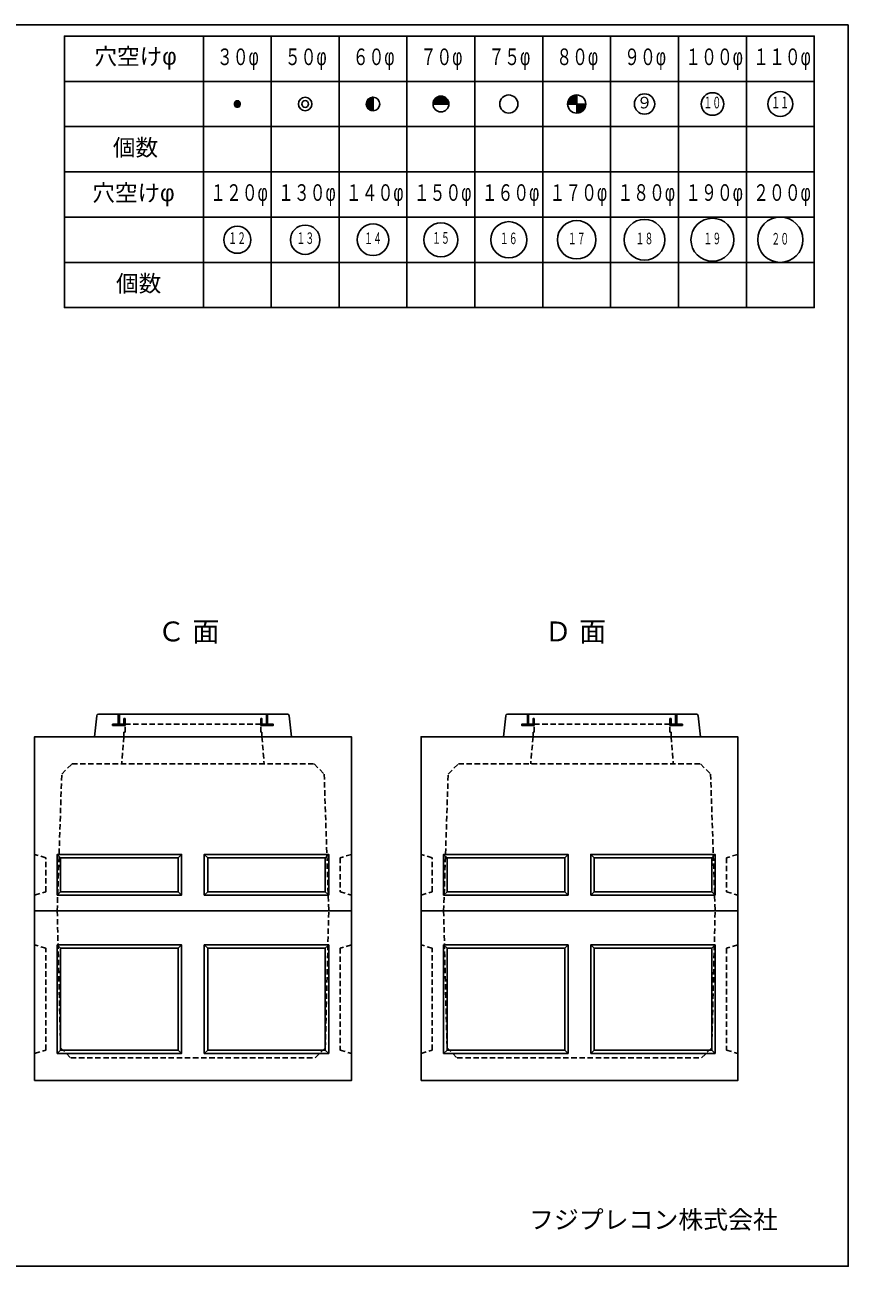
# Model space of a CAD drawing. Units: millimetres, scale not verified. Extents: x -3704 to 3796, y -2790 to 2696.
# Drawn here: x 157 to 3796, y -2790 to 2696 of the extents above; entities that cross this region are included whole.
import ezdxf
from ezdxf.enums import TextEntityAlignment as Align

# ---------------------------------------------------------------- set-up
doc = ezdxf.new("R2010")
doc.units = ezdxf.units.MM
doc.header["$LTSCALE"] = 20
doc.linetypes.add('DASHED1', pattern=[1.8, 1.2, -0.6])
doc.layers.add('0-0_レイヤ_1', color=7, linetype='Continuous')
doc.styles.add('HG丸ｺﾞｼｯｸM-PRO', font='')
doc.styles.add('ＭＳ ゴシック', font='')
doc.styles.get('HG丸ｺﾞｼｯｸM-PRO').set_extended_font_data('HG丸ｺﾞｼｯｸM-PRO')
doc.styles.get('ＭＳ ゴシック').set_extended_font_data('MS Gothic')

msp = doc.modelspace()

# ---------------------------------------------------------------- linework, layer by layer
at = {"layer": '0-0_レイヤ_1'}
for p, q in [((3795.88, 2646.47), (3795.88, 2696.47)), ((945.88, 2646.47), (945.88, 1446.47)), ((1245.88, 2646.47), (1245.88, 1446.47)), ((1545.88, 2646.47), (1545.88, 1446.47)), ((1845.88, 2646.47), (1845.88, 1446.47)), ((2145.88, 2646.47), (2145.88, 1446.47)), ((2445.88, 2646.47), (2445.88, 1446.47)), ((2745.88, 2646.47), (2745.88, 1446.47)), ((3045.88, 2646.47), (3045.88, 1446.47)), ((3345.88, 2646.47), (3345.88, 1446.47)), ((3795.88, 2646.47), (3795.88, -2568.82)), ((331.45, 2446.47), (945.88, 2446.47)), ((945.88, 2446.47), (3645.88, 2446.47)), ((1089.41, 2360), (1102.36, 2360)), ((1669.11, 2360), (1695.88, 2360)), ((1670.21, 2362), (1695.88, 2362)), ((1671.54, 2364), (1695.88, 2364)), ((1673.11, 2366), (1695.88, 2366)), ((1674.99, 2368), (1695.88, 2368)), ((1677.27, 2370), (1695.88, 2370)), ((1680.13, 2372), (1695.88, 2372)), ((1683.96, 2374), (1695.88, 2374)), ((1690.59, 2376), (1695.88, 2376)), ((1695.88, 2316.47), (1695.88, 2376.47)), ((1963.6, 2360), (2028.16, 2360)), ((1964.52, 2362), (2027.25, 2362)), ((1965.59, 2364), (2026.18, 2364)), ((1966.84, 2366), (2024.93, 2366)), ((1968.29, 2368), (2023.48, 2368)), ((1969.97, 2370), (2021.79, 2370)), ((1971.94, 2372), (2019.82, 2372)), ((1974.27, 2374), (2017.5, 2374)), ((1977.09, 2376), (2014.67, 2376)), ((1980.69, 2378), (2011.08, 2378)), ((1985.84, 2380), (2005.92, 2380)), ((2558.24, 2360), (2595.88, 2360)), ((2559.02, 2362), (2595.88, 2362)), ((2559.93, 2364), (2595.88, 2364)), ((2560.97, 2366), (2595.88, 2366)), ((2562.17, 2368), (2595.88, 2368)), ((2563.53, 2370), (2595.88, 2370)), ((2565.09, 2372), (2595.88, 2372)), ((2566.86, 2374), (2595.88, 2374)), ((2568.9, 2376), (2595.88, 2376)), ((2571.27, 2378), (2595.88, 2378)), ((2574.07, 2380), (2595.88, 2380)), ((2577.51, 2382), (2595.88, 2382)), ((2582.04, 2384), (2595.88, 2384)), ((2589.76, 2386), (2595.88, 2386)), ((1080.89, 2346), (1110.87, 2346)), ((1080.96, 2348), (1110.8, 2348)), ((1081.09, 2344), (1110.68, 2344)), ((1081.3, 2350), (1110.46, 2350)), ((1081.56, 2342), (1110.2, 2342)), ((1081.94, 2352), (1109.83, 2352)), ((1082.35, 2340), (1109.41, 2340)), ((1082.91, 2354), (1108.86, 2354)), ((1083.5, 2338), (1108.26, 2338)), ((1084.3, 2356), (1107.47, 2356)), ((1085.14, 2336), (1106.62, 2336)), ((1086.29, 2358), (1105.48, 2358)), ((1087.55, 2334), (1104.22, 2334)), ((1091.93, 2332), (1099.83, 2332)), ((1665.89, 2346), (1695.88, 2346)), ((1665.92, 2348), (1695.88, 2348)), ((1665.98, 2344), (1695.88, 2344)), ((1666.09, 2350), (1695.88, 2350)), ((1666.22, 2342), (1695.88, 2342)), ((1666.4, 2352), (1695.88, 2352)), ((1666.59, 2340), (1695.88, 2340)), ((1666.84, 2354), (1695.88, 2354)), ((1667.1, 2338), (1695.88, 2338)), ((1667.44, 2356), (1695.88, 2356)), ((1667.77, 2336), (1695.88, 2336)), ((1668.19, 2358), (1695.88, 2358)), ((1668.6, 2334), (1695.88, 2334)), ((1669.6, 2332), (1695.88, 2332)), ((1670.81, 2330), (1695.88, 2330)), ((1672.24, 2328), (1695.88, 2328)), ((1673.95, 2326), (1695.88, 2326)), ((1676.01, 2324), (1695.88, 2324)), ((1678.53, 2322), (1695.88, 2322)), ((1681.76, 2320), (1695.88, 2320)), ((1686.43, 2318), (1695.88, 2318)), ((1960.88, 2346.47), (2030.88, 2346.47)), ((1960.92, 2348), (2030.85, 2348)), ((1961.06, 2350), (2030.7, 2350)), ((1961.32, 2352), (2030.44, 2352)), ((1961.7, 2354), (2030.06, 2354)), ((1962.2, 2356), (2029.56, 2356)), ((1962.84, 2358), (2028.93, 2358)), ((2555.91, 2348), (2595.88, 2348)), ((2556.04, 2350), (2595.88, 2350)), ((2556.27, 2352), (2595.88, 2352)), ((2556.6, 2354), (2595.88, 2354)), ((2557.03, 2356), (2595.88, 2356)), ((2557.58, 2358), (2595.88, 2358)), ((2595.88, 2346), (2635.88, 2346)), ((2595.88, 2344), (2635.81, 2344)), ((2595.88, 2342), (2635.63, 2342)), ((2595.88, 2340), (2635.36, 2340)), ((2595.88, 2338), (2634.98, 2338)), ((2595.88, 2336), (2634.49, 2336)), ((2595.88, 2334), (2633.89, 2334)), ((2595.88, 2332), (2633.17, 2332)), ((2595.88, 2330), (2632.33, 2330)), ((2595.88, 2328), (2631.36, 2328)), ((2595.88, 2326), (2630.25, 2326)), ((2595.88, 2324), (2628.97, 2324)), ((2595.88, 2322), (2627.52, 2322)), ((2595.88, 2320), (2625.87, 2320)), ((2595.88, 2318), (2623.98, 2318)), ((2595.88, 2316), (2621.8, 2316)), ((2595.88, 2314), (2619.24, 2314)), ((2595.88, 2312), (2616.17, 2312)), ((2595.88, 2310), (2612.31, 2310)), ((2595.88, 2308), (2606.84, 2308)), ((331.45, 2246.47), (945.88, 2246.47)), ((945.88, 2246.47), (3645.88, 2246.47)), ((331.45, 2046.47), (945.88, 2046.47)), ((945.88, 2046.47), (3645.88, 2046.47)), ((331.45, 1846.47), (945.88, 1846.47)), ((945.88, 1846.47), (3645.88, 1846.47)), ((331.45, 1646.47), (945.88, 1646.47)), ((945.88, 1646.47), (3645.88, 1646.47)), ((464.88, -450), (474.88, -357.5)), ((1317.38, -350), (482.38, -350)), ((569.88, -352), (574.88, -352)), ((569.88, -354), (574.88, -354)), ((569.88, -356), (574.88, -356)), ((569.88, -358), (574.88, -358)), ((569.88, -360), (574.88, -360)), ((569.88, -362), (574.88, -362)), ((569.88, -364), (574.88, -364)), ((569.88, -366), (574.88, -366)), ((569.88, -368), (574.88, -368)), ((569.88, -370), (574.88, -370)), ((569.88, -372), (574.88, -372)), ((569.88, -374), (574.88, -374)), ((569.88, -376), (574.88, -376)), ((569.88, -378), (574.88, -378)), ((569.88, -380), (574.88, -380)), ((569.88, -382), (574.88, -382)), ((569.88, -384), (574.88, -384)), ((594.88, -370), (599.88, -370)), ((594.88, -372), (599.88, -372)), ((594.88, -374), (599.88, -374)), ((594.88, -376), (599.88, -376)), ((594.88, -378), (599.88, -378)), ((594.88, -380), (599.88, -380)), ((594.88, -382), (599.88, -382)), ((594.88, -384), (599.88, -384)), ((1199.88, -370), (1204.88, -370)), ((1199.88, -372), (1204.88, -372)), ((1199.88, -374), (1204.88, -374)), ((1199.88, -376), (1204.88, -376)), ((1199.88, -378), (1204.88, -378)), ((1199.88, -380), (1204.88, -380)), ((1199.88, -382), (1204.88, -382)), ((1199.88, -384), (1204.88, -384)), ((1224.88, -352), (1229.88, -352)), ((1224.88, -354), (1229.88, -354)), ((1224.88, -356), (1229.88, -356)), ((1224.88, -358), (1229.88, -358)), ((1224.88, -360), (1229.88, -360)), ((1224.88, -362), (1229.88, -362)), ((1224.88, -364), (1229.88, -364)), ((1224.88, -366), (1229.88, -366)), ((1224.88, -368), (1229.88, -368)), ((1224.88, -370), (1229.88, -370)), ((1224.88, -372), (1229.88, -372)), ((1224.88, -374), (1229.88, -374)), ((1224.88, -376), (1229.88, -376)), ((1224.88, -378), (1229.88, -378)), ((1224.88, -380), (1229.88, -380)), ((1224.88, -382), (1229.88, -382)), ((1224.88, -384), (1229.88, -384)), ((2272.88, -450), (2282.88, -357.5)), ((3125.38, -350), (2290.38, -350)), ((2377.88, -352), (2382.88, -352)), ((2377.88, -354), (2382.88, -354)), ((2377.88, -356), (2382.88, -356)), ((2377.88, -358), (2382.88, -358)), ((2377.88, -360), (2382.88, -360)), ((2377.88, -362), (2382.88, -362)), ((2377.88, -364), (2382.88, -364)), ((2377.88, -366), (2382.88, -366)), ((2377.88, -368), (2382.88, -368)), ((2377.88, -370), (2382.88, -370)), ((2377.88, -372), (2382.88, -372)), ((2377.88, -374), (2382.88, -374)), ((2377.88, -376), (2382.88, -376)), ((2377.88, -378), (2382.88, -378)), ((2377.88, -380), (2382.88, -380)), ((2377.88, -382), (2382.88, -382)), ((2377.88, -384), (2382.88, -384)), ((2402.88, -370), (2407.88, -370)), ((2402.88, -372), (2407.88, -372)), ((2402.88, -374), (2407.88, -374)), ((2402.88, -376), (2407.88, -376)), ((2402.88, -378), (2407.88, -378)), ((2402.88, -380), (2407.88, -380)), ((2402.88, -382), (2407.88, -382)), ((2402.88, -384), (2407.88, -384)), ((3007.88, -370), (3012.88, -370)), ((3007.88, -372), (3012.88, -372)), ((3007.88, -374), (3012.88, -374)), ((3007.88, -376), (3012.88, -376)), ((3007.88, -378), (3012.88, -378)), ((3007.88, -380), (3012.88, -380)), ((3007.88, -382), (3012.88, -382)), ((3007.88, -384), (3012.88, -384)), ((3032.88, -352), (3037.88, -352)), ((3032.88, -354), (3037.88, -354)), ((3032.88, -356), (3037.88, -356)), ((3032.88, -358), (3037.88, -358)), ((3032.88, -360), (3037.88, -360)), ((3032.88, -362), (3037.88, -362)), ((3032.88, -364), (3037.88, -364)), ((3032.88, -366), (3037.88, -366)), ((3032.88, -368), (3037.88, -368)), ((3032.88, -370), (3037.88, -370)), ((3032.88, -372), (3037.88, -372)), ((3032.88, -374), (3037.88, -374)), ((3032.88, -376), (3037.88, -376)), ((3032.88, -378), (3037.88, -378)), ((3032.88, -380), (3037.88, -380)), ((3032.88, -382), (3037.88, -382)), ((3032.88, -384), (3037.88, -384)), ((544.88, -396), (594.88, -396)), ((544.88, -398), (594.88, -398)), ((544.88, -400), (594.88, -400)), ((569.88, -386), (574.88, -386)), ((569.88, -388), (574.88, -388)), ((569.88, -390), (574.88, -390)), ((569.88, -392), (574.88, -392)), ((569.88, -394), (574.88, -394)), ((594.88, -386), (599.88, -386)), ((594.88, -388), (599.88, -388)), ((594.88, -390), (599.88, -390)), ((594.88, -392), (599.88, -392)), ((594.88, -394), (599.88, -394)), ((594.88, -396), (599.88, -396)), ((594.88, -398), (599.88, -398)), ((594.88, -400), (599.88, -400)), ((1199.88, -386), (1204.88, -386)), ((1199.88, -388), (1204.88, -388)), ((1199.88, -390), (1204.88, -390)), ((1199.88, -392), (1204.88, -392)), ((1199.88, -394), (1204.88, -394)), ((1199.88, -396), (1254.88, -396)), ((1199.88, -398), (1254.88, -398)), ((1224.88, -386), (1229.88, -386)), ((1224.88, -388), (1229.88, -388)), ((1224.88, -390), (1229.88, -390)), ((1224.88, -392), (1229.88, -392)), ((1224.88, -394), (1229.88, -394)), ((2352.88, -396), (2402.88, -396)), ((2352.88, -398), (2402.88, -398)), ((2352.88, -400), (2402.88, -400)), ((2377.88, -386), (2382.88, -386)), ((2377.88, -388), (2382.88, -388)), ((2377.88, -390), (2382.88, -390)), ((2377.88, -392), (2382.88, -392)), ((2377.88, -394), (2382.88, -394)), ((2402.88, -386), (2407.88, -386)), ((2402.88, -388), (2407.88, -388)), ((2402.88, -390), (2407.88, -390)), ((2402.88, -392), (2407.88, -392)), ((2402.88, -394), (2407.88, -394)), ((2402.88, -396), (2407.88, -396)), ((2402.88, -398), (2407.88, -398)), ((2402.88, -400), (2407.88, -400)), ((3007.88, -386), (3012.88, -386)), ((3007.88, -388), (3012.88, -388)), ((3007.88, -390), (3012.88, -390)), ((3007.88, -392), (3012.88, -392)), ((3007.88, -394), (3012.88, -394)), ((3007.88, -396), (3062.88, -396)), ((3007.88, -398), (3062.88, -398)), ((3032.88, -386), (3037.88, -386)), ((3032.88, -388), (3037.88, -388)), ((3032.88, -390), (3037.88, -390)), ((3032.88, -392), (3037.88, -392)), ((3032.88, -394), (3037.88, -394)), ((2172.88, -450), (3042.88, -450)), ((299.88, -970), (314.88, -985)), ((834.88, -985), (849.88, -970)), ((949.88, -970), (964.88, -985)), ((1499.88, -970), (1484.88, -985)), ((2007.88, -970), (2022.88, -985)), ((2542.88, -985), (2557.88, -970)), ((2657.88, -970), (2672.88, -985)), ((3207.88, -970), (3192.88, -985)), ((299.88, -1150), (314.88, -1135)), ((849.88, -1150), (834.88, -1135)), ((949.88, -1150), (964.88, -1135)), ((1499.88, -1150), (1484.88, -1135)), ((2007.88, -1150), (2022.88, -1135)), ((2557.88, -1150), (2542.88, -1135)), ((2657.88, -1150), (2672.88, -1135)), ((3207.88, -1150), (3192.88, -1135)), ((299.88, -1370), (314.88, -1385)), ((834.88, -1385), (849.88, -1370)), ((949.88, -1370), (964.88, -1385)), ((1499.88, -1370), (1484.88, -1385)), ((2007.88, -1370), (2022.88, -1385)), ((2542.88, -1385), (2557.88, -1370)), ((2657.88, -1370), (2672.88, -1385)), ((3207.88, -1370), (3192.88, -1385)), ((299.88, -1850), (314.88, -1835)), ((849.88, -1850), (834.88, -1835)), ((949.88, -1850), (964.88, -1835)), ((1499.88, -1850), (1484.88, -1835)), ((2007.88, -1850), (2022.88, -1835)), ((2557.88, -1850), (2542.88, -1835)), ((2657.88, -1850), (2672.88, -1835)), ((3207.88, -1850), (3192.88, -1835)), ((3795.88, -2740.32), (3795.88, -2568.82))]:
    msp.add_line(p, q, dxfattribs=at)
at = {"layer": '0-0_レイヤ_1', "linetype": 'DASHED1'}
for p, q in [((599.88, -395), (1199.88, -395)), ((2407.88, -395), (3007.88, -395)), ((594.88, -450), (584.88, -570)), ((1204.88, -450), (1214.88, -570)), ((2402.88, -450), (2392.88, -570)), ((3012.88, -450), (3022.88, -570))]:
    msp.add_line(p, q, dxfattribs=at)
at = {"layer": '0-0_レイヤ_1'}
for points in [[(-3532.94, 2696.47), (3545.88, 2696.47), (3795.88, 2696.47)], [(945.88, 2646.47), (331.45, 2646.47), (331.45, 1446.47), (945.88, 1446.47)], [(945.88, 1446.47), (3645.88, 1446.47), (3645.88, 2646.47), (945.88, 2646.47)], [(2595.88, 2386.47), (2595.88, 2346.47), (2555.88, 2346.47)], [(2595.88, 2306.47), (2595.88, 2346.47), (2635.88, 2346.47)], [(464.88, -450), (1334.88, -450), (1324.88, -357.5)], [(474.88, -357.5), (476.89, -352.18), (482.38, -350)], [(574.88, -395), (574.88, -350), (569.88, -350), (569.88, -395)], [(1324.88, -357.5), (1322.43, -351.85), (1317.38, -350)], [(2272.88, -450), (3142.88, -450), (3132.88, -357.5)], [(2282.88, -357.5), (2284.89, -352.18), (2290.38, -350)], [(2382.88, -395), (2382.88, -350), (2377.88, -350), (2377.88, -395)], [(3132.88, -357.5), (3130.43, -351.85), (3125.38, -350)], [(594.88, -395), (544.88, -395), (544.88, -400), (594.88, -400)], [(2402.88, -395), (2352.88, -395), (2352.88, -400), (2402.88, -400)], [(-3532.94, -2790.32), (3545.88, -2790.32), (3795.88, -2790.32), (3795.88, -2740.32)]]:
    msp.add_lwpolyline(points, dxfattribs=at)
at = {"layer": '0-0_レイヤ_1', "linetype": 'DASHED1'}
for points in [[(594.88, -450), (594.88, -430), (599.88, -430), (599.88, -370), (594.88, -370), (594.88, -395), (574.88, -395), (574.88, -350), (569.88, -350), (569.88, -395), (544.88, -395), (544.88, -400), (599.88, -400)], [(1204.88, -450), (1204.88, -430), (1199.88, -430), (1199.88, -370), (1204.88, -370), (1204.88, -395), (1224.88, -395), (1224.88, -350), (1229.88, -350), (1229.88, -395), (1254.88, -395), (1254.88, -400), (1199.88, -400)], [(2402.88, -450), (2402.88, -430), (2407.88, -430), (2407.88, -370), (2402.88, -370), (2402.88, -395), (2382.88, -395), (2382.88, -350), (2377.88, -350), (2377.88, -395), (2352.88, -395), (2352.88, -400), (2407.88, -400)], [(3012.88, -450), (3012.88, -430), (3007.88, -430), (3007.88, -370), (3012.88, -370), (3012.88, -395), (3032.88, -395), (3032.88, -350), (3037.88, -350), (3037.88, -395), (3062.88, -395), (3062.88, -400), (3007.88, -400)], [(299.88, -1220), (319.88, -615), (364.88, -570), (1434.88, -570), (1479.88, -615), (1499.88, -1220)], [(2007.88, -1220), (2027.88, -615), (2072.88, -570), (3142.88, -570), (3187.88, -615), (3207.88, -1220)], [(199.88, -1150), (249.88, -1135), (249.88, -985), (199.88, -970)], [(1599.88, -970), (1549.88, -985), (1549.88, -1135), (1599.88, -1150)], [(1907.88, -1150), (1957.88, -1135), (1957.88, -985), (1907.88, -970)], [(3307.88, -970), (3257.88, -985), (3257.88, -1135), (3307.88, -1150)], [(299.88, -1220), (314.88, -1825), (359.88, -1870), (1439.88, -1870), (1484.88, -1825), (1499.88, -1220)], [(2007.88, -1220), (2022.88, -1825), (2067.88, -1870), (3147.88, -1870), (3192.88, -1825), (3207.88, -1220)], [(199.88, -1850), (249.88, -1835), (249.88, -1385), (199.88, -1370)], [(1599.88, -1370), (1549.88, -1385), (1549.88, -1835), (1599.88, -1850)], [(1907.88, -1850), (1957.88, -1835), (1957.88, -1385), (1907.88, -1370)], [(3307.88, -1370), (3257.88, -1385), (3257.88, -1835), (3307.88, -1850)]]:
    msp.add_lwpolyline(points, dxfattribs=at)
at = {"layer": '0-0_レイヤ_1'}
for points in [[(599.88, -400), (599.88, -370), (594.88, -370), (594.88, -400)], [(1199.88, -395), (1204.88, -395), (1204.88, -370), (1199.88, -370)], [(1224.88, -395), (1229.88, -395), (1229.88, -350), (1224.88, -350)], [(2407.88, -400), (2407.88, -370), (2402.88, -370), (2402.88, -400)], [(3007.88, -395), (3012.88, -395), (3012.88, -370), (3007.88, -370)], [(3032.88, -395), (3037.88, -395), (3037.88, -350), (3032.88, -350)], [(1199.88, -395), (1254.88, -395), (1254.88, -400), (1199.88, -400)], [(3007.88, -395), (3062.88, -395), (3062.88, -400), (3007.88, -400)], [(199.88, -1220), (199.88, -450), (1599.88, -450), (1599.88, -1220)], [(1907.88, -1220), (1907.88, -450), (3307.88, -450), (3307.88, -1220)], [(299.88, -1150), (299.88, -970), (849.88, -970), (849.88, -1150)], [(314.88, -985), (834.88, -985), (834.88, -1135), (314.88, -1135)], [(949.88, -1150), (949.88, -970), (1499.88, -970), (1499.88, -1150)], [(964.88, -1135), (964.88, -985), (1484.88, -985), (1484.88, -1135)], [(2007.88, -1150), (2007.88, -970), (2557.88, -970), (2557.88, -1150)], [(2022.88, -985), (2542.88, -985), (2542.88, -1135), (2022.88, -1135)], [(2657.88, -1150), (2657.88, -970), (3207.88, -970), (3207.88, -1150)], [(2672.88, -1135), (2672.88, -985), (3192.88, -985), (3192.88, -1135)], [(199.88, -1970), (199.88, -1220), (1599.88, -1220), (1599.88, -1970)], [(1907.88, -1970), (1907.88, -1220), (3307.88, -1220), (3307.88, -1970)], [(299.88, -1370), (849.88, -1370), (849.88, -1850), (299.88, -1850)], [(949.88, -1850), (949.88, -1370), (1499.88, -1370), (1499.88, -1850)], [(2007.88, -1370), (2557.88, -1370), (2557.88, -1850), (2007.88, -1850)], [(2657.88, -1850), (2657.88, -1370), (3207.88, -1370), (3207.88, -1850)], [(834.88, -1835), (834.88, -1385), (314.88, -1385), (314.88, -1835)], [(964.88, -1835), (964.88, -1385), (1484.88, -1385), (1484.88, -1835)], [(2542.88, -1835), (2542.88, -1385), (2022.88, -1385), (2022.88, -1835)], [(2672.88, -1835), (2672.88, -1385), (3192.88, -1385), (3192.88, -1835)]]:
    msp.add_lwpolyline(points, close=True, dxfattribs=at)
for centre, radius in [((1395.88, 2346.47), 30), ((1395.88, 2346.47), 15), ((1695.88, 2346.47), 30), ((1995.88, 2346.47), 35), ((2295.88, 2346.47), 40), ((2595.88, 2346.47), 40), ((2895.88, 2346.47), 45), ((3195.88, 2346.47), 50), ((3495.88, 2346.47), 55), ((1395.88, 1746.47), 65), ((1695.88, 1746.47), 70), ((1995.88, 1746.47), 75), ((2295.88, 1746.47), 80), ((2595.88, 1746.47), 85), ((2895.88, 1746.47), 90), ((3195.88, 1746.47), 95), ((3495.88, 1746.47), 100), ((1095.88, 1746.47), 60)]:
    msp.add_circle(centre, radius, dxfattribs=at)

# ---------------------------------------------------------------- texts
for s, height, style, p in [('穴空けφ', 73.31, 'HG丸ｺﾞｼｯｸM-PRO', (464.21, 2498.28)), ('９', 51.32, 'HG丸ｺﾞｼｯｸM-PRO', (2860.89, 2311.57)), ('個数', 73.31, 'HG丸ｺﾞｼｯｸM-PRO', (545.73, 2095.35)), ('穴空けφ', 73.31, 'HG丸ｺﾞｼｯｸM-PRO', (454.89, 1895.05)), ('個数', 73.31, 'HG丸ｺﾞｼｯｸM-PRO', (559.7, 1494.45)), ('Ｃ 面', 87.98, 'HG丸ｺﾞｼｯｸM-PRO', (744.44, -55.28)), ('Ｄ 面', 87.98, 'HG丸ｺﾞｼｯｸM-PRO', (2453.8, -55.28)), ('フジプレコン株式会社', 80.65, 'ＭＳ ゴシック', (2385.06, -2649.21))]:
    msp.add_text(s, height=height, dxfattribs=dict(at, style=style)).set_placement(p, align=Align.BOTTOM_LEFT)
at = {"layer": '0-0_レイヤ_1', "style": 'HG丸ｺﾞｼｯｸM-PRO'}
for s, height, width, p in [('３０φ', 73.31, 0.7, (1005.88, 2496.47)), ('５０φ', 73.31, 0.7, (1305.88, 2496.47)), ('６０φ', 73.31, 0.7, (1605.88, 2496.47)), ('７０φ', 73.31, 0.7, (1905.88, 2496.47)), ('７５φ', 73.31, 0.7, (2205.88, 2496.47)), ('８０φ', 73.31, 0.7, (2505.88, 2496.47)), ('９０φ', 73.31, 0.7, (2805.88, 2496.47)), ('１００φ', 73.31, 0.7, (3075.88, 2496.47)), ('１１０φ', 73.31, 0.7, (3375.88, 2496.47)), ('１０', 51.32, 0.55, (3155.75, 2311.84)), ('１１', 51.32, 0.55, (3456.05, 2311.9)), ('１２０φ', 73.31, 0.7, (975.88, 1896.47)), ('１３０φ', 73.31, 0.7, (1275.88, 1896.47)), ('１４０φ', 73.31, 0.7, (1575.88, 1896.47)), ('１５０φ', 73.31, 0.7, (1875.88, 1896.47)), ('１７０φ', 73.31, 0.7, (2475.88, 1896.47)), ('１８０φ', 73.31, 0.7, (2775.88, 1896.47)), ('１９０φ', 73.31, 0.7, (3075.88, 1896.47)), ('２００φ', 73.31, 0.7, (3375.88, 1896.47)), ('１２', 51.32, 0.55, (1055.5, 1712.62)), ('１３', 51.32, 0.55, (1357.09, 1712.33)), ('１４', 51.32, 0.55, (1656.44, 1711.81)), ('１５', 51.32, 0.55, (1956.61, 1713.44)), ('１６', 51.32, 0.55, (2256.14, 1711.64)), ('１７', 51.32, 0.55, (2556.54, 1711.06)), ('１８', 51.32, 0.55, (2856.32, 1711.06)), ('１９', 51.32, 0.55, (3156.36, 1711.02)), ('２０', 51.32, 0.55, (3456.18, 1709.76))]:
    msp.add_text(s, height=height, dxfattribs=dict(at, width=width)).set_placement(p, align=Align.BOTTOM_LEFT)
at = {"layer": '0-0_レイヤ_1', "style": 'HG丸ｺﾞｼｯｸM-PRO', "width": 0.7}
msp.add_text('１６０φ', height=73.31, rotation=0.001, dxfattribs=at).set_placement((2175.88, 1896.47), align=Align.BOTTOM_LEFT)

doc.saveas('drawing.dxf')
